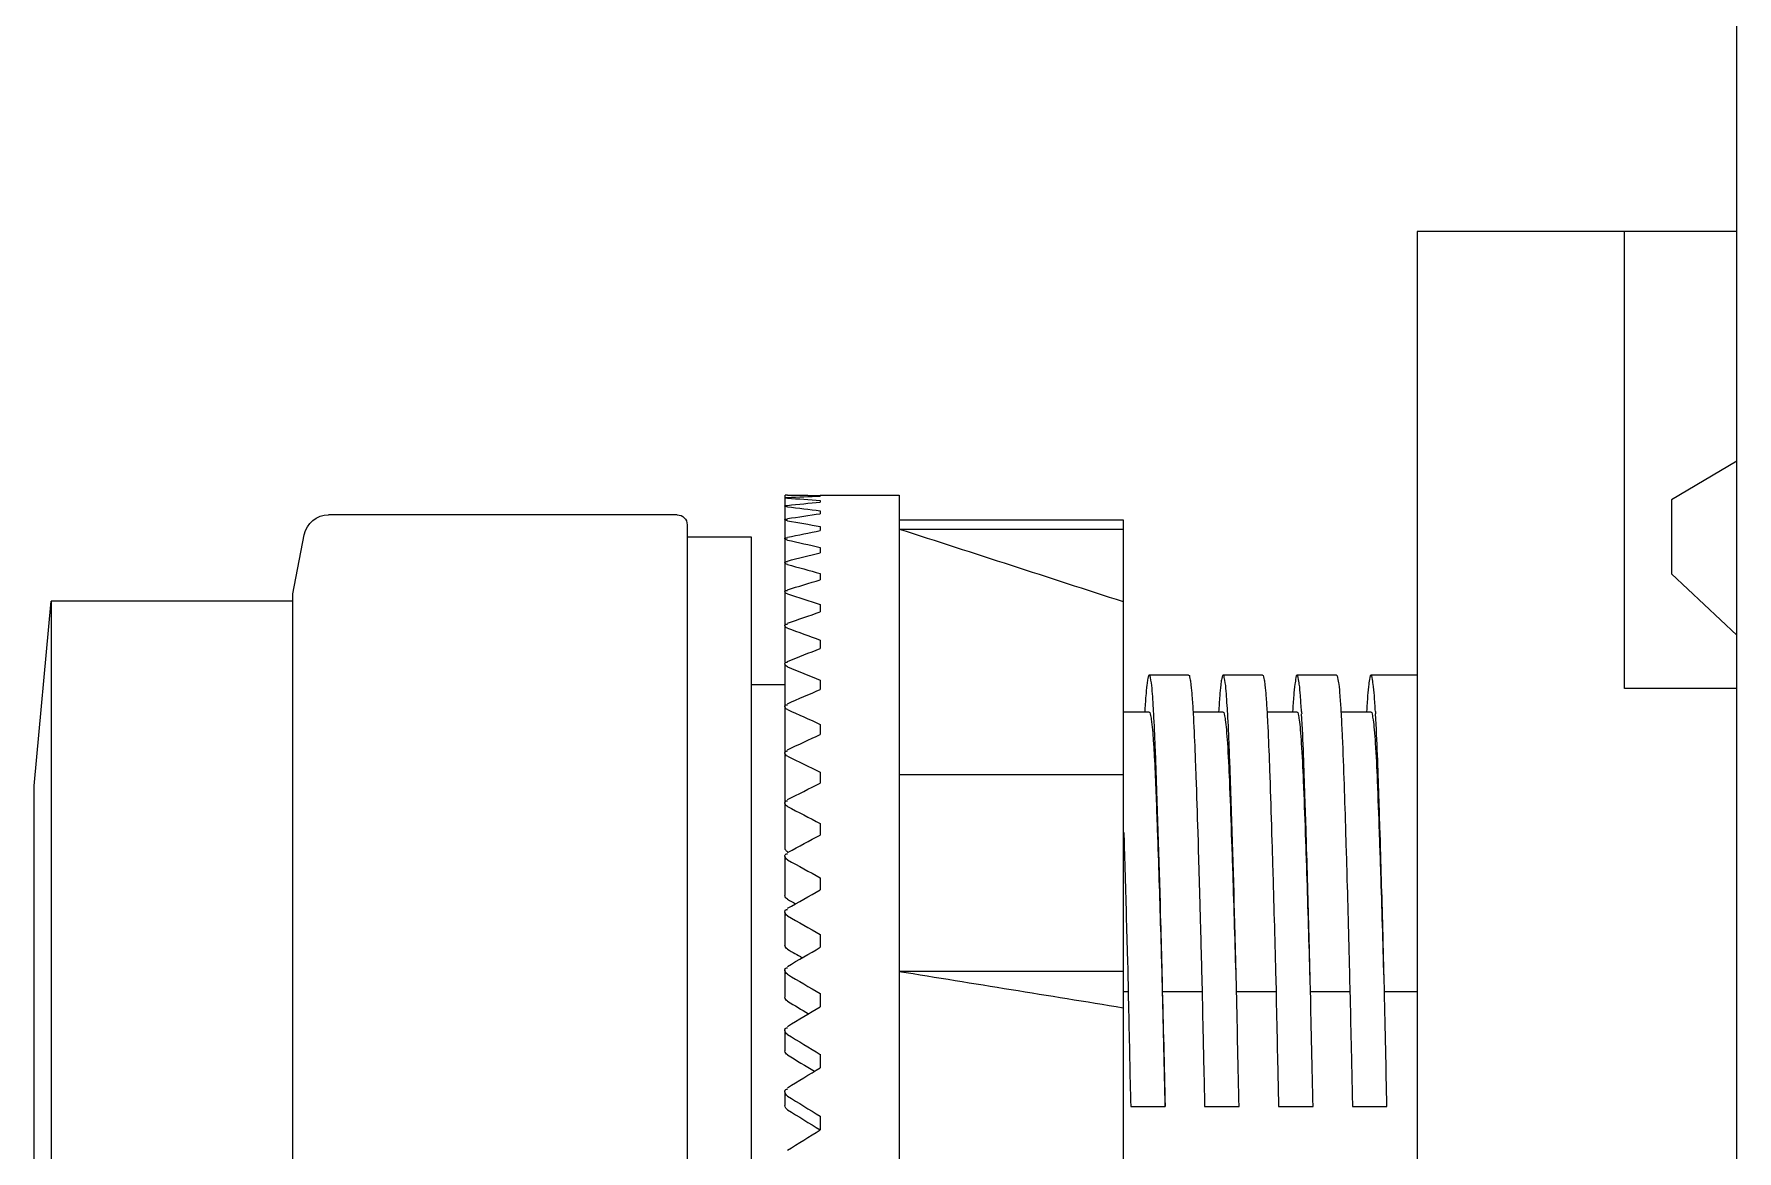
# Model space of a CAD drawing. Header units: millimetres. Extents: x -1052 to 3351, y 0 to 2015.
# Drawn here: x -228.262 to -227.751, y 1680.707 to 1681.042 of the extents above; entities that cross this region are included whole.
import ezdxf

# ---------------------------------------------------------------- set-up
doc = ezdxf.new("R2010")
doc.units = ezdxf.units.MM
doc.layers.add('@ New Renovation', color=7, linetype='Continuous')
for name, color, linetype, lineweight in [('AM_CL', 7, 'Continuous', 15), ('QZDB-6-1ASOLIDLINE！实线层', 7, 'Continuous', 18), ('ZHA01-E-01-BSOLIDLINE！实线层', 7, 'Continuous', 18)]:
    doc.layers.add(name, color=color, linetype=linetype, lineweight=lineweight)

# ---------------------------------------------------------------- blocks, each defined once
blk = doc.blocks.new('*X870')
at = {"layer": 'QZDB-6-1ASOLIDLINE！实线层', "color": 7, "linetype": 'Continuous'}
blk.add_line((-733.08, 1114.295), (-959.08, 1114.295), dxfattribs=at)
at = {"layer": 'ZHA01-E-01-BSOLIDLINE！实线层', "color": 7, "linetype": 'Continuous'}
for p, q in [((-902.33, 1148.845), (-906.08, 1148.495)), ((-884.83, 1148.845), (-902.33, 1148.845)), ((-906.08, 1143.595), (-906.08, 1148.495)), ((-906.08, 1148.495), (-881.08, 1148.495)), ((-906.23, 1143.595), (-907.426, 1143.363)), ((-880.93, 1143.595), (-906.23, 1143.595)), ((-907.83, 1135.795), (-907.83, 1142.872)), ((-907.63, 1135.595), (-879.53, 1135.595)), ((-907.38, 1135.595), (-907.38, 1134.295)), ((-907.38, 1134.295), (-879.78, 1134.295)), ((-904.38, 1133.607), (-904.38, 1134.295)), ((-908.23, 1133.56), (-908.23, 1133.607)), ((-908.182, 1133.607), (-908.23, 1133.607)), ((-908.179, 1133.594), (-908.179, 1133.577)), ((-908.022, 1133.607), (-908.174, 1133.607)), ((-904.839, 1133.607), (-908.008, 1133.607)), ((-901.065, 1133.607), (-904.803, 1133.607)), ((-900.105, 1133.607), (-900.905, 1133.607)), ((-899.095, 1133.607), (-899.772, 1133.607)), ((-898.044, 1133.607), (-898.591, 1133.607)), ((-896.958, 1133.607), (-897.372, 1133.607)), ((-895.846, 1133.607), (-896.124, 1133.607)), ((-908.179, 1133.577), (-908.179, 1133.561)), ((-908.017, 1133.577), (-908.017, 1133.561)), ((-907.745, 1133.577), (-907.745, 1133.561)), ((-900.979, 1133.56), (-900.987, 1133.543)), ((-908.23, 1132.895), (-908.23, 1131.295)), ((-908.222, 1132.895), (-908.21, 1132.895)), ((-908.122, 1132.895), (-908.086, 1132.895)), ((-907.912, 1132.895), (-907.852, 1132.895)), ((-907.593, 1132.895), (-907.51, 1132.895)), ((-907.168, 1132.895), (-907.061, 1132.895)), ((-906.639, 1132.895), (-906.51, 1132.895)), ((-906.01, 1132.895), (-905.861, 1132.895)), ((-905.287, 1132.895), (-905.118, 1132.895)), ((-904.475, 1132.895), (-904.287, 1132.895)), ((-903.58, 1132.895), (-903.375, 1132.895)), ((-902.609, 1132.895), (-902.388, 1132.895)), ((-901.569, 1132.895), (-901.334, 1132.895)), ((-900.468, 1132.895), (-900.221, 1132.895)), ((-899.315, 1132.895), (-899.058, 1132.895)), ((-898.118, 1132.895), (-897.853, 1132.895)), ((-896.887, 1132.895), (-896.615, 1132.895)), ((-895.63, 1132.895), (-895.354, 1132.895)), ((-908.23, 1131.295), (-878.93, 1131.295)), ((-907.73, 1131.295), (-907.73, 1126.745)), ((-907.542, 1131.295), (-907.542, 1126.745)), ((-902.553, 1126.745), (-902.553, 1131.295)), ((-898.569, 1126.745), (-898.569, 1131.295)), ((-907.73, 1126.745), (-879.43, 1126.745)), ((-903.83, 1126.22), (-903.83, 1126.745)), ((-901.384, 1126.736), (-901.18, 1126.729)), ((-898.163, 1126.745), (-898.163, 1126.647)), ((-898.816, 1126.663), (-898.574, 1126.657)), ((-898.574, 1126.657), (-898.163, 1126.647)), ((-898.163, 1126.647), (-897.776, 1126.639)), ((-898.163, 1126.647), (-897.776, 1126.639)), ((-895.83, 1126.596), (-895.83, 1125.896)), ((-904.58, 1125.42), (-904.58, 1126.22)), ((-903.802, 1126.128), (-903.84, 1126.13)), ((-898.163, 1125.947), (-898.163, 1125.147)), ((-903.83, 1124.72), (-903.83, 1125.33)), ((-901.387, 1125.236), (-901.189, 1125.23)), ((-899.978, 1125.195), (-899.938, 1125.193)), ((-898.382, 1125.152), (-898.163, 1125.147)), ((-895.83, 1125.096), (-895.83, 1124.396)), ((-904.58, 1123.92), (-904.58, 1124.72)), ((-903.802, 1124.628), (-903.84, 1124.63)), ((-901.388, 1124.554), (-901.189, 1124.547)), ((-898.163, 1124.447), (-898.163, 1123.647)), ((-903.83, 1123.22), (-903.83, 1123.83)), ((-901.387, 1123.736), (-901.189, 1123.73)), ((-898.408, 1123.653), (-898.163, 1123.647)), ((-895.83, 1123.596), (-895.83, 1122.896)), ((-904.58, 1122.42), (-904.58, 1123.22)), ((-901.388, 1123.054), (-901.189, 1123.047)), ((-901.189, 1123.03), (-901.386, 1123.036)), ((-898.163, 1122.947), (-898.42, 1122.953)), ((-898.163, 1122.947), (-898.163, 1122.147)), ((-903.841, 1122.33), (-903.835, 1122.33)), ((-903.836, 1122.33), (-903.83, 1122.33)), ((-903.835, 1122.33), (-903.794, 1122.327)), ((-903.83, 1121.72), (-903.83, 1122.33)), ((-901.386, 1122.236), (-901.189, 1122.23)), ((-898.434, 1122.154), (-898.163, 1122.147)), ((-895.83, 1122.096), (-895.83, 1121.396)), ((-904.58, 1120.78), (-904.58, 1121.72)), ((-901.388, 1121.554), (-901.189, 1121.547)), ((-901.189, 1121.53), (-901.386, 1121.536)), ((-898.163, 1121.447), (-898.446, 1121.454)), ((-898.163, 1121.447), (-898.163, 1120.78)), ((-913.579, 1114.295), (-913.579, 1120.78)), ((-913.579, 1120.78), (-873.579, 1120.78)), ((-904.309, 1116.58), (-913.579, 1116.58)), ((-904.309, 1114.295), (-904.309, 1116.58)), ((-908.919, 1114.295), (-908.136, 1115.621)), ((-908.136, 1115.621), (-906.636, 1115.621)), ((-906.636, 1115.621), (-905.388, 1114.295))]:
    blk.add_line(p, q, dxfattribs=at)
for centre, radius, start, end in [((-907.33, 1142.872), 0.5, 100.994, 180), ((-907.63, 1135.795), 0.2, 180, 270), ((-920.777, 37.755), 1088.427, 88.686661, 88.809479), ((-920.777, 36.255), 1088.427, 88.686661, 88.809479), ((-902.528, 1145.625), 22.534, 266.658, 266.778), ((-920.777, 34.755), 1088.427, 88.686661, 88.809479), ((-902.528, 1144.125), 22.534, 266.658, 266.778), ((-920.783, 33.178), 1088.504, 88.686419, 88.809228)]:
    blk.add_arc(centre, radius, start, end, dxfattribs=at)
for major_axis, ratio, start_param, end_param in [((0, 23.44), 0.625, 1.576585, 1.604933), ((2.076, 23.405), 0.619628, 1.631483, 1.659831), ((-2.076, 23.405), 0.619628, 1.521687, 1.550035), ((4.028, 23.313), 0.604175, 1.6806, 1.708947), ((-4.028, 23.313), 0.604175, 1.47257, 1.500918), ((5.777, 23.199), 0.580329, 1.720092, 1.74844), ((-5.777, 23.199), 0.580329, 1.433078, 1.461426), ((7.293, 23.094), 0.550168, 1.748613, 1.776961), ((-7.293, 23.094), 0.550168, 1.404557, 1.432904), ((8.588, 23.018), 0.515626, 1.766649, 1.794997), ((-8.588, 23.018), 0.515626, 1.386521, 1.414868), ((9.688, 22.977), 0.478249, 1.775569, 1.803917), ((-9.688, 22.977), 0.478249, 1.3776, 1.405948), ((10.623, 22.971), 0.439163, 1.776957, 1.805305), ((-10.623, 22.971), 0.439163, 1.376213, 1.404561), ((11.419, 22.993), 0.399139, 1.772281, 1.800629), ((-11.419, 22.993), 0.399139, 1.380889, 1.409237), ((12.098, 23.035), 0.358688, 1.762784, 1.791132), ((-12.098, 23.035), 0.358688, 1.390386, 1.418733), ((12.675, 23.091), 0.318132, 1.749475, 1.777823), ((-12.675, 23.091), 0.318132, 1.403695, 1.432042), ((13.164, 23.153), 0.277661, 1.733161, 1.761509), ((-13.164, 23.153), 0.277661, 1.420009, 1.448357), ((13.574, 23.217), 0.237382, 1.715183, 1.742834), ((-13.574, 23.217), 0.237382, 1.438684, 1.467032), ((13.911, 23.279), 0.197337, 1.69397, 1.722318), ((-12.091, 20.682), 0.237382, 1.439393, 1.447314), ((-13.911, 23.279), 0.197337, 1.4592, 1.487548), ((14.181, 23.333), 0.157532, 1.672037, 1.700385), ((-12.392, 20.736), 0.197337, 1.459909, 1.474344), ((-14.181, 23.333), 0.157532, 1.481132, 1.50948), ((-12.633, 20.785), 0.157532, 1.481842, 1.502334), ((14.388, 23.378), 0.117941, 1.649044, 1.677392), ((-14.388, 23.378), 0.117941, 1.504125, 1.532473), ((-12.817, 20.825), 0.117941, 1.504835, 1.531061), ((14.534, 23.412), 0.078525, 1.625294, 1.653642), ((-14.534, 23.412), 0.078525, 1.527875, 1.556223), ((-12.947, 20.855), 0.078525, 1.528585, 1.56041), ((14.621, 23.433), 0.039231, 1.601058, 1.629406)]:
    blk.add_ellipse((-893.58, 1133.695), major_axis=major_axis, ratio=ratio, start_param=start_param, end_param=end_param, dxfattribs=at)
for points, knots in [([(-908.177, 1133.609), (-908.177, 1133.607), (-908.178, 1133.602), (-908.178, 1133.597), (-908.179, 1133.594)], [0, 0, 0, 0, 0.00571926, 0.0156876, 0.0156876, 0.0156876, 0.0156876]), ([(-908.174, 1133.61), (-908.175, 1133.61), (-908.176, 1133.612), (-908.177, 1133.61), (-908.177, 1133.609)], [0, 0, 0, 0, 0.001631263, 0.003766499, 0.003766499, 0.003766499, 0.003766499]), ([(-908.167, 1133.56), (-908.167, 1133.57), (-908.17, 1133.587), (-908.171, 1133.605), (-908.174, 1133.61)], [0, 0, 0, 0, 0.03247376, 0.05111719, 0.05111719, 0.05111719, 0.05111719]), ([(-908.016, 1133.594), (-908.016, 1133.591), (-908.017, 1133.586), (-908.017, 1133.58), (-908.017, 1133.577)], [0, 0, 0, 0, 0.0075109, 0.01653554, 0.01653554, 0.01653554, 0.01653554]), ([(-908.012, 1133.609), (-908.013, 1133.607), (-908.015, 1133.602), (-908.016, 1133.597), (-908.016, 1133.594)], [0, 0, 0, 0, 0.0060311, 0.01611071, 0.01611071, 0.01611071, 0.01611071]), ([(-908.008, 1133.61), (-908.008, 1133.611), (-908.01, 1133.612), (-908.012, 1133.61), (-908.012, 1133.609)], [0, 0, 0, 0, 0.002742587, 0.005669991, 0.005669991, 0.005669991, 0.005669991]), ([(-908.003, 1133.603), (-908.004, 1133.605), (-908.005, 1133.607), (-908.007, 1133.609), (-908.008, 1133.61)], [0, 0, 0, 0, 0.004609522, 0.008004515, 0.008004515, 0.008004515, 0.008004515]), ([(-907.993, 1133.56), (-907.994, 1133.568), (-907.996, 1133.583), (-908, 1133.597), (-908.003, 1133.603)], [0, 0, 0, 0, 0.02539742, 0.04507768, 0.04507768, 0.04507768, 0.04507768]), ([(-907.744, 1133.594), (-907.744, 1133.591), (-907.745, 1133.586), (-907.745, 1133.58), (-907.745, 1133.577)], [0, 0, 0, 0, 0.00754187, 0.01657668, 0.01657668, 0.01657668, 0.01657668]), ([(-907.738, 1133.609), (-907.74, 1133.608), (-907.742, 1133.602), (-907.743, 1133.597), (-907.744, 1133.594)], [0, 0, 0, 0, 0.00650787, 0.01676125, 0.01676125, 0.01676125, 0.01676125]), ([(-907.731, 1133.61), (-907.732, 1133.611), (-907.735, 1133.611), (-907.737, 1133.61), (-907.738, 1133.609)], [0, 0, 0, 0, 0.00390853, 0.007780782, 0.007780782, 0.007780782, 0.007780782]), ([(-907.709, 1133.56), (-907.711, 1133.571), (-907.716, 1133.588), (-907.724, 1133.606), (-907.731, 1133.61)], [0, 0, 0, 0, 0.03377689, 0.05601896, 0.05601896, 0.05601896, 0.05601896]), ([(-907.363, 1133.594), (-907.364, 1133.591), (-907.365, 1133.586), (-907.365, 1133.58), (-907.365, 1133.577)], [0, 0, 0, 0, 0.00756886, 0.01659679, 0.01659679, 0.01659679, 0.01659679]), ([(-907.356, 1133.609), (-907.358, 1133.608), (-907.361, 1133.603), (-907.363, 1133.597), (-907.363, 1133.594)], [0, 0, 0, 0, 0.0071031, 0.0175826, 0.0175826, 0.0175826, 0.0175826]), ([(-907.346, 1133.61), (-907.348, 1133.611), (-907.351, 1133.611), (-907.355, 1133.61), (-907.356, 1133.609)], [0, 0, 0, 0, 0.0050713, 0.009937384, 0.009937384, 0.009937384, 0.009937384]), ([(-907.317, 1133.56), (-907.32, 1133.571), (-907.327, 1133.589), (-907.339, 1133.607), (-907.346, 1133.61)], [0, 0, 0, 0, 0.03474641, 0.05957536, 0.05957536, 0.05957536, 0.05957536]), ([(-906.857, 1133.61), (-906.862, 1133.612), (-906.88, 1133.605), (-906.88, 1133.587), (-906.881, 1133.577)], [0, 0, 0, 0, 0.01622538, 0.04679324, 0.04679324, 0.04679324, 0.04679324]), ([(-906.822, 1133.56), (-906.825, 1133.571), (-906.834, 1133.59), (-906.849, 1133.607), (-906.857, 1133.61)], [0, 0, 0, 0, 0.03588434, 0.06356003, 0.06356003, 0.06356003, 0.06356003]), ([(-906.267, 1133.61), (-906.273, 1133.612), (-906.293, 1133.607), (-906.294, 1133.587), (-906.295, 1133.577)], [0, 0, 0, 0, 0.01899815, 0.04998136, 0.04998136, 0.04998136, 0.04998136]), ([(-906.225, 1133.56), (-906.229, 1133.571), (-906.24, 1133.591), (-906.257, 1133.607), (-906.267, 1133.61)], [0, 0, 0, 0, 0.03714692, 0.0677832, 0.0677832, 0.0677832, 0.0677832]), ([(-905.58, 1133.61), (-905.587, 1133.612), (-905.608, 1133.608), (-905.611, 1133.587), (-905.612, 1133.577)], [0, 0, 0, 0, 0.02165287, 0.05309917, 0.05309917, 0.05309917, 0.05309917]), ([(-905.532, 1133.56), (-905.536, 1133.572), (-905.55, 1133.592), (-905.57, 1133.607), (-905.58, 1133.61)], [0, 0, 0, 0, 0.03848799, 0.07209071, 0.07209071, 0.07209071, 0.07209071]), ([(-904.802, 1133.61), (-904.81, 1133.612), (-904.832, 1133.609), (-904.837, 1133.587), (-904.838, 1133.577)], [0, 0, 0, 0, 0.0242907, 0.05660013, 0.05660013, 0.05660013, 0.05660013]), ([(-904.748, 1133.56), (-904.753, 1133.572), (-904.769, 1133.593), (-904.791, 1133.607), (-904.802, 1133.61)], [0, 0, 0, 0, 0.03986246, 0.07635682, 0.07635682, 0.07635682, 0.07635682]), ([(-903.939, 1133.61), (-903.947, 1133.612), (-903.97, 1133.61), (-903.977, 1133.588), (-903.978, 1133.577)], [0, 0, 0, 0, 0.02649804, 0.05894143, 0.05894143, 0.05894143, 0.05894143]), ([(-903.879, 1133.56), (-903.885, 1133.572), (-903.902, 1133.593), (-903.926, 1133.607), (-903.939, 1133.61)], [0, 0, 0, 0, 0.04122823, 0.08047778, 0.08047778, 0.08047778, 0.08047778]), ([(-902.997, 1133.61), (-903.006, 1133.612), (-903.029, 1133.61), (-903.038, 1133.588), (-903.039, 1133.577)], [0, 0, 0, 0, 0.02864358, 0.06158656, 0.06158656, 0.06158656, 0.06158656]), ([(-902.932, 1133.56), (-902.938, 1133.572), (-902.958, 1133.594), (-902.983, 1133.607), (-902.997, 1133.61)], [0, 0, 0, 0, 0.0425472, 0.08436703, 0.08436703, 0.08436703, 0.08436703]), ([(-902.023, 1133.594), (-902.026, 1133.589), (-902.029, 1133.579), (-902.029, 1133.568), (-902.029, 1133.561)], [0, 0, 0, 0, 0.01448527, 0.03300106, 0.03300106, 0.03300106, 0.03300106]), ([(-901.983, 1133.61), (-901.991, 1133.611), (-902.007, 1133.612), (-902.02, 1133.6), (-902.023, 1133.594)], [0, 0, 0, 0, 0.02420702, 0.04710276, 0.04710276, 0.04710276, 0.04710276]), ([(-901.913, 1133.56), (-901.92, 1133.572), (-901.941, 1133.594), (-901.968, 1133.607), (-901.983, 1133.61)], [0, 0, 0, 0, 0.04378569, 0.08795194, 0.08795194, 0.08795194, 0.08795194]), ([(-901.044, 1133.603), (-901.048, 1133.605), (-901.055, 1133.607), (-901.061, 1133.609), (-901.065, 1133.61)], [0, 0, 0, 0, 0.01106136, 0.02157727, 0.02157727, 0.02157727, 0.02157727]), ([(-901.026, 1133.592), (-901.029, 1133.594), (-901.035, 1133.598), (-901.041, 1133.602), (-901.044, 1133.603)], [0, 0, 0, 0, 0.01097066, 0.02177243, 0.02177243, 0.02177243, 0.02177243]), ([(-900.996, 1133.56), (-900.999, 1133.566), (-901.008, 1133.578), (-901.019, 1133.588), (-901.026, 1133.592)], [0, 0, 0, 0, 0.02153937, 0.04474204, 0.04474204, 0.04474204, 0.04474204]), ([(-900.948, 1133.594), (-900.95, 1133.589), (-900.953, 1133.579), (-900.954, 1133.568), (-900.953, 1133.561)], [0, 0, 0, 0, 0.01456702, 0.0330894, 0.0330894, 0.0330894, 0.0330894]), ([(-900.905, 1133.61), (-900.913, 1133.611), (-900.93, 1133.612), (-900.944, 1133.6), (-900.948, 1133.594)], [0, 0, 0, 0, 0.02557342, 0.04919404, 0.04919404, 0.04919404, 0.04919404]), ([(-900.832, 1133.56), (-900.839, 1133.573), (-900.862, 1133.594), (-900.89, 1133.607), (-900.905, 1133.61)], [0, 0, 0, 0, 0.04491453, 0.09117157, 0.09117157, 0.09117157, 0.09117157]), ([(-900.032, 1133.56), (-900.039, 1133.573), (-900.062, 1133.594), (-900.09, 1133.607), (-900.105, 1133.61)], [0, 0, 0, 0, 0.04491896, 0.09118032, 0.09118032, 0.09118032, 0.09118032]), ([(-899.816, 1133.594), (-899.819, 1133.589), (-899.822, 1133.579), (-899.822, 1133.568), (-899.822, 1133.561)], [0, 0, 0, 0, 0.0146408, 0.03316912, 0.03316912, 0.03316912, 0.03316912]), ([(-899.771, 1133.61), (-899.78, 1133.611), (-899.797, 1133.612), (-899.812, 1133.601), (-899.816, 1133.594)], [0, 0, 0, 0, 0.0267472, 0.05100499, 0.05100499, 0.05100499, 0.05100499]), ([(-899.695, 1133.56), (-899.702, 1133.573), (-899.726, 1133.594), (-899.755, 1133.607), (-899.771, 1133.61)], [0, 0, 0, 0, 0.04590891, 0.09397515, 0.09397515, 0.09397515, 0.09397515]), ([(-899.018, 1133.56), (-899.026, 1133.573), (-899.05, 1133.594), (-899.079, 1133.607), (-899.095, 1133.61)], [0, 0, 0, 0, 0.04591264, 0.09398254, 0.09398254, 0.09398254, 0.09398254]), ([(-898.616, 1133.609), (-898.624, 1133.607), (-898.642, 1133.594), (-898.644, 1133.573), (-898.643, 1133.561)], [0, 0, 0, 0, 0.02560103, 0.05957828, 0.05957828, 0.05957828, 0.05957828]), ([(-898.59, 1133.61), (-898.595, 1133.611), (-898.603, 1133.611), (-898.612, 1133.61), (-898.616, 1133.609)], [0, 0, 0, 0, 0.01359242, 0.0261022, 0.0261022, 0.0261022, 0.0261022]), ([(-898.511, 1133.56), (-898.519, 1133.573), (-898.544, 1133.595), (-898.574, 1133.607), (-898.59, 1133.61)], [0, 0, 0, 0, 0.04674825, 0.09632103, 0.09632103, 0.09632103, 0.09632103]), ([(-897.964, 1133.56), (-897.972, 1133.573), (-897.997, 1133.595), (-898.027, 1133.607), (-898.043, 1133.61)], [0, 0, 0, 0, 0.04675118, 0.09632692, 0.09632692, 0.09632692, 0.09632692]), ([(-897.398, 1133.609), (-897.406, 1133.607), (-897.425, 1133.594), (-897.426, 1133.573), (-897.426, 1133.561)], [0, 0, 0, 0, 0.0260781, 0.06009872, 0.06009872, 0.06009872, 0.06009872]), ([(-897.371, 1133.61), (-897.376, 1133.611), (-897.385, 1133.611), (-897.394, 1133.61), (-897.398, 1133.609)], [0, 0, 0, 0, 0.01396818, 0.02681978, 0.02681978, 0.02681978, 0.02681978]), ([(-897.29, 1133.56), (-897.298, 1133.573), (-897.324, 1133.595), (-897.355, 1133.607), (-897.371, 1133.61)], [0, 0, 0, 0, 0.04741601, 0.09817593, 0.09817593, 0.09817593, 0.09817593]), ([(-896.876, 1133.56), (-896.884, 1133.573), (-896.91, 1133.595), (-896.941, 1133.607), (-896.957, 1133.61)], [0, 0, 0, 0, 0.04741808, 0.09818021, 0.09818021, 0.09818021, 0.09818021]), ([(-896.151, 1133.609), (-896.159, 1133.607), (-896.178, 1133.595), (-896.18, 1133.573), (-896.179, 1133.561)], [0, 0, 0, 0, 0.02642516, 0.06047808, 0.06047808, 0.06047808, 0.06047808]), ([(-896.124, 1133.61), (-896.128, 1133.611), (-896.137, 1133.611), (-896.147, 1133.61), (-896.151, 1133.609)], [0, 0, 0, 0, 0.01423847, 0.02733627, 0.02733627, 0.02733627, 0.02733627]), ([(-896.041, 1133.56), (-896.049, 1133.573), (-896.076, 1133.595), (-896.107, 1133.607), (-896.124, 1133.61)], [0, 0, 0, 0, 0.04789955, 0.09951446, 0.09951446, 0.09951446, 0.09951446]), ([(-895.763, 1133.56), (-895.771, 1133.573), (-895.798, 1133.595), (-895.829, 1133.607), (-895.846, 1133.61)], [0, 0, 0, 0, 0.0479007, 0.09951704, 0.09951704, 0.09951704, 0.09951704]), ([(-907.365, 1133.577), (-907.366, 1133.575), (-907.366, 1133.569), (-907.366, 1133.564), (-907.366, 1133.561)], [0, 0, 0, 0, 0.00746195, 0.01577905, 0.01577905, 0.01577905, 0.01577905]), ([(-906.881, 1133.577), (-906.881, 1133.575), (-906.881, 1133.569), (-906.881, 1133.564), (-906.881, 1133.561)], [0, 0, 0, 0, 0.00744801, 0.01574509, 0.01574509, 0.01574509, 0.01574509]), ([(-906.295, 1133.577), (-906.295, 1133.575), (-906.295, 1133.569), (-906.295, 1133.564), (-906.295, 1133.561)], [0, 0, 0, 0, 0.00745044, 0.01574781, 0.01574781, 0.01574781, 0.01574781]), ([(-905.612, 1133.577), (-905.612, 1133.575), (-905.613, 1133.569), (-905.613, 1133.564), (-905.613, 1133.561)], [0, 0, 0, 0, 0.00745318, 0.01575084, 0.01575084, 0.01575084, 0.01575084]), ([(-904.838, 1133.577), (-904.838, 1133.574), (-904.839, 1133.569), (-904.838, 1133.564), (-904.838, 1133.561)], [0, 0, 0, 0, 0.00723038, 0.01524544, 0.01524544, 0.01524544, 0.01524544]), ([(-903.978, 1133.577), (-903.978, 1133.575), (-903.979, 1133.569), (-903.979, 1133.564), (-903.979, 1133.561)], [0, 0, 0, 0, 0.00745922, 0.01575753, 0.01575753, 0.01575753, 0.01575753]), ([(-903.039, 1133.577), (-903.039, 1133.575), (-903.04, 1133.569), (-903.04, 1133.564), (-903.04, 1133.561)], [0, 0, 0, 0, 0.00746236, 0.01576098, 0.01576098, 0.01576098, 0.01576098]), ([(-901.18, 1126.729), (-900.998, 1126.724), (-900.21, 1126.7), (-899.422, 1126.679), (-898.816, 1126.663)], [0, 0, 0, 0, 0.546878, 2.364861, 2.364861, 2.364861, 2.364861]), ([(-904.58, 1126.22), (-904.58, 1126.234), (-904.509, 1126.246), (-904.471, 1126.256), (-904.435, 1126.261)], [0, 0, 0, 0, 0.0423244, 0.1548694, 0.1548694, 0.1548694, 0.1548694]), ([(-904.531, 1126.197), (-904.543, 1126.2), (-904.559, 1126.203), (-904.58, 1126.215), (-904.58, 1126.22)], [0, 0, 0, 0, 0.03926539, 0.05655167, 0.05655167, 0.05655167, 0.05655167]), ([(-903.84, 1126.13), (-903.923, 1126.135), (-904.153, 1126.152), (-904.386, 1126.162), (-904.531, 1126.197)], [0, 0, 0, 0, 0.2482364, 0.6942853, 0.6942853, 0.6942853, 0.6942853]), ([(-904.435, 1126.261), (-904.416, 1126.263), (-904.324, 1126.275), (-904.231, 1126.283), (-904.157, 1126.289)], [0, 0, 0, 0, 0.0563995, 0.2789062, 0.2789062, 0.2789062, 0.2789062]), ([(-903.83, 1126.22), (-903.83, 1126.206), (-903.759, 1126.193), (-903.592, 1126.158), (-903.388, 1126.147), (-903.241, 1126.137)], [0, 0, 0, 0, 0.0429996, 0.1566933, 0.601424, 0.601424, 0.601424, 0.601424]), ([(-902.854, 1126.086), (-902.944, 1126.089), (-903.26, 1126.101), (-903.576, 1126.115), (-903.802, 1126.128)], [0, 0, 0, 0, 0.2694158, 0.948498, 0.948498, 0.948498, 0.948498]), ([(-903.241, 1126.137), (-903.137, 1126.13), (-902.599, 1126.097), (-902.06, 1126.079), (-901.626, 1126.063)], [0, 0, 0, 0, 0.312969, 1.616328, 1.616328, 1.616328, 1.616328]), ([(-898.163, 1125.947), (-898.623, 1125.958), (-900.187, 1125.999), (-901.751, 1126.044), (-902.854, 1126.086)], [0, 0, 0, 0, 1.381494, 4.693271, 4.693271, 4.693271, 4.693271]), ([(-901.626, 1126.063), (-901.437, 1126.056), (-900.579, 1126.026), (-899.721, 1125.999), (-899.052, 1125.98)], [0, 0, 0, 0, 0.567706, 2.575669, 2.575669, 2.575669, 2.575669]), ([(-899.052, 1125.98), (-898.799, 1125.973), (-897.725, 1125.943), (-896.651, 1125.915), (-895.83, 1125.896)], [0, 0, 0, 0, 0.759911, 3.222618, 3.222618, 3.222618, 3.222618]), ([(-904.58, 1125.42), (-904.58, 1125.406), (-904.509, 1125.394), (-904.471, 1125.385), (-904.435, 1125.38)], [0, 0, 0, 0, 0.0423186, 0.1548639, 0.1548639, 0.1548639, 0.1548639]), ([(-904.435, 1125.38), (-904.416, 1125.377), (-904.324, 1125.366), (-904.231, 1125.358), (-904.157, 1125.352)], [0, 0, 0, 0, 0.0563995, 0.2789062, 0.2789062, 0.2789062, 0.2789062]), ([(-903.831, 1125.33), (-903.762, 1125.326), (-903.436, 1125.308), (-903.11, 1125.295), (-902.854, 1125.286)], [0, 0, 0, 0, 0.2087507, 0.9780769, 0.9780769, 0.9780769, 0.9780769]), ([(-902.854, 1125.286), (-902.744, 1125.281), (-902.255, 1125.264), (-901.766, 1125.248), (-901.387, 1125.236)], [0, 0, 0, 0, 0.329464, 1.468119, 1.468119, 1.468119, 1.468119]), ([(-901.189, 1125.23), (-901.093, 1125.227), (-900.689, 1125.215), (-900.286, 1125.203), (-899.978, 1125.195)], [0, 0, 0, 0, 0.289066, 1.210993, 1.210993, 1.210993, 1.210993]), ([(-899.938, 1125.193), (-899.813, 1125.19), (-899.295, 1125.176), (-898.776, 1125.162), (-898.382, 1125.152)], [0, 0, 0, 0, 0.374808, 1.556734, 1.556734, 1.556734, 1.556734]), ([(-904.58, 1124.72), (-904.58, 1124.734), (-904.509, 1124.746), (-904.471, 1124.756), (-904.435, 1124.761)], [0, 0, 0, 0, 0.0423244, 0.1548694, 0.1548694, 0.1548694, 0.1548694]), ([(-904.531, 1124.697), (-904.543, 1124.7), (-904.559, 1124.703), (-904.58, 1124.715), (-904.58, 1124.72)], [0, 0, 0, 0, 0.03926539, 0.05655167, 0.05655167, 0.05655167, 0.05655167]), ([(-903.84, 1124.63), (-903.923, 1124.635), (-904.153, 1124.652), (-904.386, 1124.662), (-904.531, 1124.697)], [0, 0, 0, 0, 0.2482364, 0.6942853, 0.6942853, 0.6942853, 0.6942853]), ([(-904.435, 1124.761), (-904.416, 1124.763), (-904.324, 1124.775), (-904.231, 1124.783), (-904.157, 1124.789)], [0, 0, 0, 0, 0.0563995, 0.2789062, 0.2789062, 0.2789062, 0.2789062]), ([(-903.83, 1124.72), (-903.83, 1124.705), (-903.753, 1124.692), (-903.654, 1124.671), (-903.445, 1124.652), (-903.039, 1124.621), (-902.338, 1124.589), (-901.736, 1124.566), (-901.388, 1124.554)], [0, 0, 0, 0, 0.04549, 0.166508, 0.365121, 0.640141, 1.411043, 2.456036, 2.456036, 2.456036, 2.456036]), ([(-902.854, 1124.586), (-902.944, 1124.589), (-903.26, 1124.601), (-903.576, 1124.615), (-903.802, 1124.628)], [0, 0, 0, 0, 0.2694158, 0.948498, 0.948498, 0.948498, 0.948498]), ([(-898.163, 1124.447), (-898.623, 1124.458), (-900.187, 1124.499), (-901.751, 1124.544), (-902.854, 1124.586)], [0, 0, 0, 0, 1.381494, 4.693271, 4.693271, 4.693271, 4.693271]), ([(-901.189, 1124.547), (-900.98, 1124.54), (-900.049, 1124.509), (-899.117, 1124.482), (-898.394, 1124.462)], [0, 0, 0, 0, 0.625243, 2.796053, 2.796053, 2.796053, 2.796053]), ([(-904.58, 1123.92), (-904.58, 1123.906), (-904.509, 1123.894), (-904.471, 1123.885), (-904.435, 1123.88)], [0, 0, 0, 0, 0.0423113, 0.154835, 0.154835, 0.154835, 0.154835]), ([(-904.435, 1123.88), (-904.416, 1123.877), (-904.324, 1123.866), (-904.231, 1123.858), (-904.157, 1123.852)], [0, 0, 0, 0, 0.056403, 0.2789349, 0.2789349, 0.2789349, 0.2789349]), ([(-903.831, 1123.83), (-903.762, 1123.826), (-903.436, 1123.808), (-903.11, 1123.795), (-902.854, 1123.786)], [0, 0, 0, 0, 0.2087507, 0.9780769, 0.9780769, 0.9780769, 0.9780769]), ([(-902.854, 1123.786), (-902.744, 1123.781), (-902.255, 1123.764), (-901.766, 1123.748), (-901.387, 1123.736)], [0, 0, 0, 0, 0.329464, 1.468119, 1.468119, 1.468119, 1.468119]), ([(-901.189, 1123.73), (-900.977, 1123.723), (-900.05, 1123.696), (-899.123, 1123.671), (-898.408, 1123.653)], [0, 0, 0, 0, 0.636958, 2.78213, 2.78213, 2.78213, 2.78213]), ([(-904.58, 1123.22), (-904.58, 1123.238), (-904.488, 1123.248), (-904.374, 1123.273), (-904.128, 1123.291), (-903.948, 1123.304), (-903.841, 1123.31)], [0, 0, 0, 0, 0.0522603, 0.1942723, 0.427731, 0.7509365, 0.7509365, 0.7509365, 0.7509365]), ([(-903.841, 1123.13), (-903.948, 1123.136), (-904.128, 1123.15), (-904.374, 1123.167), (-904.488, 1123.193), (-904.58, 1123.203), (-904.58, 1123.22)], [0, 0, 0, 0, 0.3232029, 0.5566597, 0.6986705, 0.7509304, 0.7509304, 0.7509304, 0.7509304]), ([(-903.83, 1123.22), (-903.83, 1123.205), (-903.753, 1123.192), (-903.654, 1123.171), (-903.445, 1123.152), (-903.039, 1123.121), (-902.338, 1123.089), (-901.736, 1123.066), (-901.388, 1123.054)], [0, 0, 0, 0, 0.04549, 0.166508, 0.365121, 0.640141, 1.411043, 2.456036, 2.456036, 2.456036, 2.456036]), ([(-901.386, 1123.036), (-901.632, 1123.043), (-902.435, 1123.07), (-903.238, 1123.096), (-903.794, 1123.127)], [0, 0, 0, 0, 0.737509, 2.409493, 2.409493, 2.409493, 2.409493]), ([(-901.189, 1123.047), (-900.982, 1123.04), (-900.059, 1123.009), (-899.136, 1122.982), (-898.419, 1122.962)], [0, 0, 0, 0, 0.620035, 2.770942, 2.770942, 2.770942, 2.770942]), ([(-898.42, 1122.953), (-898.668, 1122.96), (-899.591, 1122.983), (-900.514, 1123.009), (-901.189, 1123.03)], [0, 0, 0, 0, 0.746163, 2.770023, 2.770023, 2.770023, 2.770023]), ([(-904.58, 1122.42), (-904.58, 1122.403), (-904.488, 1122.393), (-904.374, 1122.367), (-904.128, 1122.35), (-903.948, 1122.336), (-903.841, 1122.33)], [0, 0, 0, 0, 0.0522601, 0.1942713, 0.4277287, 0.7509324, 0.7509324, 0.7509324, 0.7509324]), ([(-903.794, 1122.327), (-903.641, 1122.319), (-902.838, 1122.281), (-902.035, 1122.256), (-901.386, 1122.236)], [0, 0, 0, 0, 0.461147, 2.409524, 2.409524, 2.409524, 2.409524]), ([(-901.189, 1122.23), (-900.978, 1122.223), (-900.06, 1122.196), (-899.142, 1122.172), (-898.434, 1122.154)], [0, 0, 0, 0, 0.631395, 2.75629, 2.75629, 2.75629, 2.75629]), ([(-904.58, 1121.72), (-904.58, 1121.738), (-904.488, 1121.748), (-904.374, 1121.773), (-904.128, 1121.791), (-903.948, 1121.804), (-903.841, 1121.81)], [0, 0, 0, 0, 0.05226, 0.1942713, 0.4277286, 0.7509323, 0.7509323, 0.7509323, 0.7509323]), ([(-903.841, 1121.63), (-903.948, 1121.636), (-904.128, 1121.65), (-904.374, 1121.667), (-904.488, 1121.693), (-904.58, 1121.703), (-904.58, 1121.72)], [0, 0, 0, 0, 0.3232037, 0.5566611, 0.6986723, 0.7509324, 0.7509324, 0.7509324, 0.7509324]), ([(-903.83, 1121.72), (-903.83, 1121.705), (-903.753, 1121.692), (-903.654, 1121.671), (-903.445, 1121.652), (-903.039, 1121.621), (-902.338, 1121.589), (-901.736, 1121.566), (-901.388, 1121.554)], [0, 0, 0, 0, 0.04549, 0.166508, 0.365121, 0.640141, 1.411043, 2.456036, 2.456036, 2.456036, 2.456036]), ([(-901.386, 1121.536), (-901.632, 1121.543), (-902.435, 1121.57), (-903.238, 1121.596), (-903.794, 1121.627)], [0, 0, 0, 0, 0.737517, 2.409514, 2.409514, 2.409514, 2.409514]), ([(-901.189, 1121.547), (-900.984, 1121.54), (-900.069, 1121.51), (-899.154, 1121.483), (-898.444, 1121.463)], [0, 0, 0, 0, 0.614832, 2.745879, 2.745879, 2.745879, 2.745879]), ([(-898.446, 1121.454), (-898.692, 1121.46), (-899.606, 1121.484), (-900.521, 1121.509), (-901.189, 1121.53)], [0, 0, 0, 0, 0.738967, 2.744284, 2.744284, 2.744284, 2.744284])]:
    blk.add_open_spline(points, degree=3, knots=knots, dxfattribs=at)
for points in [[(-907.542, 1131.295), (-907.052, 1129.778), (-906.562, 1128.262), (-906.07, 1126.745)], [(-898.569, 1131.295), (-898.324, 1129.779), (-898.079, 1128.262), (-897.833, 1126.745)], [(-897.776, 1126.639), (-897.127, 1126.625), (-896.479, 1126.611), (-895.83, 1126.596)], [(-904.157, 1126.289), (-904.049, 1126.298), (-903.94, 1126.304), (-903.831, 1126.311)], [(-904.157, 1125.352), (-904.049, 1125.343), (-903.94, 1125.336), (-903.831, 1125.33)], [(-898.163, 1125.147), (-897.808, 1125.14), (-897.454, 1125.132), (-897.1, 1125.124)], [(-897.1, 1125.124), (-896.677, 1125.115), (-896.253, 1125.105), (-895.83, 1125.096)], [(-904.157, 1124.789), (-904.049, 1124.798), (-903.94, 1124.804), (-903.831, 1124.811)], [(-904.157, 1123.852), (-904.049, 1123.843), (-903.94, 1123.836), (-903.831, 1123.83)], [(-898.163, 1123.647), (-897.808, 1123.64), (-897.454, 1123.632), (-897.1, 1123.624)], [(-897.1, 1123.624), (-896.677, 1123.615), (-896.253, 1123.605), (-895.83, 1123.596)], [(-898.163, 1122.147), (-897.808, 1122.14), (-897.454, 1122.132), (-897.1, 1122.124)], [(-897.1, 1122.124), (-896.677, 1122.115), (-896.253, 1122.105), (-895.83, 1122.096)]]:
    blk.add_open_spline(points, degree=3, dxfattribs=at)
blk = doc.blocks.new('1111')
at = {"layer": '@ New Renovation', "color": 0, "xscale": -1.000000000000001, "rotation": 90}
blk.add_blockref('*X870', (742235.8, 28062.846), dxfattribs=at)

msp = doc.modelspace()

# ---------------------------------------------------------------- block references
at = {"layer": 'AM_CL', "xscale": 0.01479181789831161, "yscale": 0.01479181789831161, "zscale": 0.01479181789831161}
msp.add_blockref('1111', (-11190.28576, 1252.3689), dxfattribs=at)

doc.saveas('drawing.dxf')
